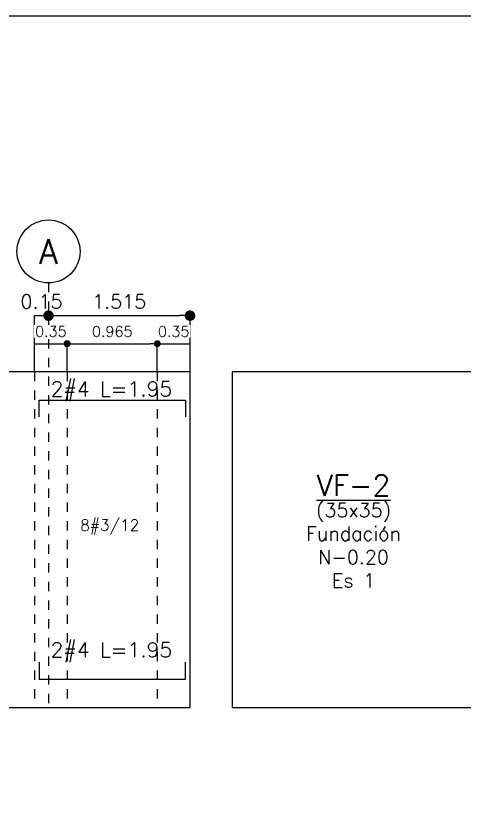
# Model space of a CAD drawing. Header units: millimetres. Extents: x 0 to 212, y -9 to 41.
# Drawn here: x 37.26 to 42.06, y 27.97 to 36.52 of the extents above; entities that cross this region are included whole.
import ezdxf
from ezdxf.enums import TextEntityAlignment as Align

# ---------------------------------------------------------------- set-up
doc = ezdxf.new("R2010")
doc.units = ezdxf.units.MM
doc.header["$LTSCALE"] = 0.01
doc.header["$PDMODE"] = 3
doc.linetypes.add('DASHDOT', pattern=[1, 0.5, -0.25, 0, -0.25])
doc.linetypes.add('DASHED2', pattern=[0.375, 0.25, -0.125])
for name, color, linetype in [('FC_BORDE VIGA', 4, 'Continuous'), ('FC_CIRCULO DE EJES', 3, 'Continuous'), ('FC_COTAS', 1, 'Continuous'), ('FC_COTAS EJES', 1, 'Continuous'), ('FC_EJES', 1, 'DASHDOT'), ('FC_PROYECCION', 6, 'DASHED2'), ('FC_R-175', 5, 'Continuous'), ('FC_R-60', 11, 'Continuous'), ('FC_R-80', 11, 'Continuous'), ('FC_REFUERZO', 5, 'Continuous')]:
    doc.layers.add(name, color=color, linetype=linetype)
doc.layers.add('FC_CAJON VIGAS', color=230, linetype='Continuous', plot=False)
doc.styles.add('FC_TEXT', font='romans.shx', dxfattribs={"height": 0.002})
doc.styles.add('FC_TEXT1', font='romans.shx')
doc.styles.get("Standard").update_dxf_attribs({"font": 'romans.shx'})
doc.dimstyles.new('FC_COTAS', dxfattribs={"dimtxt": 0.0015, "dimasz": 0.001, "dimexe": 0, "dimexo": 0, "dimgap": 0.001, "dimtad": 1, "dimtih": 1, "dimtoh": 1, "dimzin": 0, "dimdsep": 46, "dimtxsty": 'FC_TEXT1', "dimblk": 'DOT', "dimcen": 0.09, "dimclrd": 256, "dimclre": 256, "dimclrt": 256, "dimadec": 0, "dimazin": 0, "dimtfac": 1, "dimtix": 1, "dimtmove": 2, "dimatfit": 3, "dimfxl": 1.002, "dimtolj": 1, "dimtzin": 0, "dimlwd": -1, "dimarcsym": 0})
doc.dimstyles.new('FC_COTAS EJES', dxfattribs={"dimtxt": 0.002, "dimasz": 0.0015, "dimexe": 0, "dimexo": 0, "dimgap": 0.001, "dimtad": 1, "dimtih": 1, "dimtoh": 1, "dimzin": 0, "dimdsep": 46, "dimtxsty": 'FC_TEXT1', "dimblk": 'DOT', "dimcen": 0.09, "dimclrd": 256, "dimclre": 256, "dimclrt": 256, "dimadec": 0, "dimazin": 0, "dimtfac": 1, "dimtix": 1, "dimtmove": 2, "dimatfit": 3, "dimfxl": 1.002, "dimtolj": 1, "dimtzin": 0, "dimlwd": -1, "dimarcsym": 0})

# ---------------------------------------------------------------- blocks, each defined once
blk = doc.blocks.new('FC_B_Eje')
at = {"layer": 'FC_CIRCULO DE EJES', "ltscale": 1.5}
blk.add_circle((0, 0), 0.0045, dxfattribs=at)
at = {"ltscale": 1.5, "style": 'FC_TEXT1'}
blk.add_attdef('EJE', text='', height=0.0035, dxfattribs=at).set_placement((0, 0), align=Align.MIDDLE_CENTER)
blk = doc.blocks.new('_Dot')
at = {"color": 0, "linetype": 'ByBlock', "lineweight": -2}
blk.add_line((-0.5, 0), (-1, 0), dxfattribs=at)
at = {"color": 0, "linetype": 'ByBlock', "const_width": 0.5}
blk.add_lwpolyline([(-0.25, 0, 1), (0.25, 0, 1)], format="xyb", close=True, dxfattribs=at)
blk = doc.blocks.new('*D109')
at = {"layer": 'Defpoints', "color": 0, "ltscale": 0.6, "transparency": 16777216}
for p in [(37.6115, 33.3131), (39.1265, 33.3131), (39.1265, 32.7131)]:
    blk.add_point(p, dxfattribs=at)
at = {"layer": 'FC_COTAS EJES', "ltscale": 0.6, "transparency": 16777216}
blk.add_line((37.724, 33.3131), (39.014, 33.3131), dxfattribs=at)
at = {"layer": 'FC_COTAS EJES', "lineweight": -2, "ltscale": 0.6, "transparency": 16777216}
blk.add_line((39.1265, 32.7131), (39.1265, 33.3131), dxfattribs=at)
at = {"layer": 'FC_COTAS EJES', "ltscale": 0.6, "transparency": 16777216, "xscale": 0.1125, "yscale": 0.1125, "zscale": 0.1125, "rotation": 180}
blk.add_blockref('_Dot', (37.6115, 33.3131), dxfattribs=at)
at = {"layer": 'FC_COTAS EJES', "ltscale": 0.6, "transparency": 16777216, "xscale": 0.1125, "yscale": 0.1125, "zscale": 0.1125}
blk.add_blockref('_Dot', (39.1265, 33.3131), dxfattribs=at)
at = {"layer": 'FC_COTAS EJES', "ltscale": 0.6, "transparency": 16777216, "insert": (38.369, 33.4631), "char_height": 0.15, "attachment_point": 5, "style": 'FC_TEXT1'}
blk.add_mtext('\\A1;1.515', dxfattribs=at)
blk = doc.blocks.new('*D110')
at = {"layer": 'Defpoints', "color": 0, "ltscale": 0.6, "transparency": 16777216}
for p in [(38.7765, 33.0131), (37.8115, 32.7131), (38.7765, 32.7131)]:
    blk.add_point(p, dxfattribs=at)
at = {"layer": 'FC_COTAS', "lineweight": -2, "ltscale": 0.6, "transparency": 16777216}
for p, q in [((37.8115, 32.7131), (37.8115, 33.0131)), ((38.7765, 32.7131), (38.7765, 33.0131))]:
    blk.add_line(p, q, dxfattribs=at)
at = {"layer": 'FC_COTAS', "ltscale": 0.6, "transparency": 16777216}
blk.add_line((37.8865, 33.0131), (38.7015, 33.0131), dxfattribs=at)
at = {"layer": 'FC_COTAS', "ltscale": 0.6, "transparency": 16777216, "xscale": 0.075, "yscale": 0.075, "zscale": 0.075, "rotation": 180}
blk.add_blockref('_Dot', (37.8115, 33.0131), dxfattribs=at)
at = {"layer": 'FC_COTAS', "ltscale": 0.6, "transparency": 16777216, "xscale": 0.075, "yscale": 0.075, "zscale": 0.075}
blk.add_blockref('_Dot', (38.7765, 33.0131), dxfattribs=at)
at = {"layer": 'FC_COTAS', "ltscale": 0.6, "transparency": 16777216, "insert": (38.294, 33.1443), "char_height": 0.1125, "attachment_point": 5, "style": 'FC_TEXT1', "bg_fill": 3, "box_fill_scale": 1.1, "bg_fill_color": 256, "bg_fill_true_color": 13158600, "bg_fill_transparency": 0}
blk.add_mtext('\\A1;0.965', dxfattribs=at)
blk = doc.blocks.new('*D111')
at = {"layer": 'Defpoints', "color": 0, "ltscale": 0.6, "transparency": 16777216}
for p in [(39.1265, 33.0131), (38.7765, 32.7131), (39.1265, 32.7131)]:
    blk.add_point(p, dxfattribs=at)
at = {"layer": 'FC_COTAS', "lineweight": -2, "ltscale": 0.6, "transparency": 16777216}
for p, q in [((38.7765, 32.7131), (38.7765, 33.0131)), ((39.1265, 32.7131), (39.1265, 33.0131))]:
    blk.add_line(p, q, dxfattribs=at)
at = {"layer": 'FC_COTAS', "ltscale": 0.6, "transparency": 16777216}
blk.add_line((38.7765, 33.0131), (39.1265, 33.0131), dxfattribs=at)
at = {"layer": 'FC_COTAS', "ltscale": 0.6, "transparency": 16777216, "insert": (38.9515, 33.1443), "char_height": 0.1125, "attachment_point": 5, "style": 'FC_TEXT1', "bg_fill": 3, "box_fill_scale": 1.1, "bg_fill_color": 256, "bg_fill_true_color": 13158600, "bg_fill_transparency": 0}
blk.add_mtext('\\A1;0.35', dxfattribs=at)
blk = doc.blocks.new('*D112')
at = {"layer": 'Defpoints', "color": 0, "ltscale": 0.6, "transparency": 16777216}
for p in [(37.6115, 33.3131), (37.6115, 33.3131), (37.4615, 32.7131)]:
    blk.add_point(p, dxfattribs=at)
at = {"layer": 'FC_COTAS EJES', "lineweight": -2, "ltscale": 0.6, "transparency": 16777216}
blk.add_line((37.4615, 32.7131), (37.4615, 33.3131), dxfattribs=at)
at = {"layer": 'FC_COTAS EJES', "ltscale": 0.6, "transparency": 16777216}
blk.add_line((37.4615, 33.3131), (37.6115, 33.3131), dxfattribs=at)
at = {"layer": 'FC_COTAS EJES', "ltscale": 0.6, "transparency": 16777216, "insert": (37.5365, 33.4631), "char_height": 0.15, "attachment_point": 5, "style": 'FC_TEXT1'}
blk.add_mtext('\\A1;0.15', dxfattribs=at)
blk = doc.blocks.new('*D113')
at = {"layer": 'Defpoints', "color": 0, "ltscale": 0.6, "transparency": 16777216}
for p in [(37.8115, 33.0131), (37.4615, 32.7131), (37.8115, 32.7131)]:
    blk.add_point(p, dxfattribs=at)
at = {"layer": 'FC_COTAS', "lineweight": -2, "ltscale": 0.6, "transparency": 16777216}
for p, q in [((37.4615, 32.7131), (37.4615, 33.0131)), ((37.8115, 32.7131), (37.8115, 33.0131))]:
    blk.add_line(p, q, dxfattribs=at)
at = {"layer": 'FC_COTAS', "ltscale": 0.6, "transparency": 16777216}
blk.add_line((37.4615, 33.0131), (37.8115, 33.0131), dxfattribs=at)
at = {"layer": 'FC_COTAS', "ltscale": 0.6, "transparency": 16777216, "insert": (37.6365, 33.1443), "char_height": 0.1125, "attachment_point": 5, "style": 'FC_TEXT1', "bg_fill": 3, "box_fill_scale": 1.1, "bg_fill_color": 256, "bg_fill_true_color": 13158600, "bg_fill_transparency": 0}
blk.add_mtext('\\A1;0.35', dxfattribs=at)

msp = doc.modelspace()

# ---------------------------------------------------------------- linework, layer by layer
at = {"layer": 'FC_BORDE VIGA'}
for points in [[(34.8115, 29.1171), (39.1265, 29.1171), (39.1265, 32.7131), (34.8115, 32.7131)], [(34.8115, 29.1171), (39.1265, 29.1171), (39.1265, 32.7131), (34.8115, 32.7131)], [(39.5765, 29.1171), (49.5765, 29.1171), (49.5765, 32.7131), (39.5765, 32.7131)]]:
    msp.add_lwpolyline(points, close=True, dxfattribs=at)
at = {"layer": 'FC_CAJON VIGAS', "ltscale": 0.6}
msp.add_lwpolyline([(23.5647, 36.5222), (79.7744, 36.5222), (79.7744, 14.1729), (23.5647, 14.1729)], close=True, dxfattribs=at)
at = {"layer": 'FC_EJES', "ltscale": 0.6}
msp.add_lwpolyline([(37.6115, 33.6631), (37.6115, 29.1171)], dxfattribs=at)
at = {"layer": 'FC_PROYECCION', "ltscale": 0.6}
for points in [[(37.4615, 32.7131), (37.4615, 29.1171)], [(37.8115, 32.7131), (37.8115, 29.1171)], [(38.7765, 32.7131), (38.7765, 29.1171)]]:
    msp.add_lwpolyline(points, dxfattribs=at)
at = {"layer": 'FC_REFUERZO'}
for points in [[(37.5115, 32.2291), (37.5115, 32.4091), (39.0765, 32.4091), (39.0765, 32.2291)], [(37.5115, 29.6011), (37.5115, 29.4211), (39.0765, 29.4211), (39.0765, 29.6011)]]:
    msp.add_lwpolyline(points, dxfattribs=at)

# ---------------------------------------------------------------- block references
at = {"layer": 'FC_R-175'}
ref = msp.add_blockref('FC_B_Eje', (37.6115, 34.0006), dxfattribs=dict(at, xscale=75, yscale=75, zscale=75))
ref.add_attrib('EJE', 'A', dxfattribs={"layer": '0', "color": 0, "ltscale": 1.5, "height": 0.2625, "style": 'FC_TEXT1'}).set_placement((37.6115, 34.0006), align=Align.MIDDLE_CENTER)

# ---------------------------------------------------------------- texts
at = {"layer": 'FC_R-175', "insert": (40.8765, 31.4964), "char_height": 0.225, "width": 1.05225, "attachment_point": 5, "style": 'FC_TEXT'}
msp.add_mtext('{\\LVF-2}', dxfattribs=at)
at = {"layer": 'FC_R-60'}
msp.add_text('8#3/12', height=0.12, dxfattribs=at).set_placement((38.2677, 31.0093), align=Align.CENTER)
at = {"layer": 'FC_R-80'}
for p in [(38.2846, 32.449), (38.2846, 29.6548)]:
    msp.add_text('2#4 L=1.95', height=0.16, dxfattribs=at).set_placement(p, align=Align.CENTER)
at = {"layer": 'FC_R-80', "insert": (40.8765, 30.8535), "char_height": 0.15, "width": 0.865786, "attachment_point": 5, "style": 'FC_TEXT'}
msp.add_mtext('(35x35)\\PFundación\\PN-0.20\\PEs 1', dxfattribs=at)

# ---------------------------------------------------------------- dimensions: what is measured, and where the dimension line sits
at = {"layer": 'FC_COTAS EJES', "ltscale": 0.6}
dim = msp.add_linear_dim(base=(39.1265, 33.3131), p1=(37.6115, 33.3131), p2=(39.1265, 32.7131), dimstyle='FC_COTAS EJES', override={"dimscale": 0, "dimdec": 3, "dimtix": 1, "dimtofl": 1, "dimtmove": 2, "dimatfit": 3}, dxfattribs=at)
dim.commit()
dim.dimension.update_dxf_attribs({"geometry": '*D109', "text_midpoint": (38.369, 33.4631)})

# ---------------------------------------------------------------- next in the draw order: dimensions: what is measured, and where the dimension line sits
at = {"layer": 'FC_COTAS', "ltscale": 0.6}
dim = msp.add_linear_dim(base=(38.7765, 33.0131), p1=(37.8115, 32.7131), p2=(38.7765, 32.7131), dimstyle='FC_COTAS', override={"dimscale": 0, "dimdec": 3, "dimtix": 1, "dimtofl": 1, "dimtmove": 2, "dimatfit": 3, "dimtfill": 1}, dxfattribs=at)
dim.commit()
dim.dimension.update_dxf_attribs({"geometry": '*D110', "text_midpoint": (38.294, 33.1443)})

# ---------------------------------------------------------------- next in the draw order: dimensions: what is measured, and where the dimension line sits
dim = msp.add_linear_dim(base=(39.1265, 33.0131), p1=(38.7765, 32.7131), p2=(39.1265, 32.7131), dimstyle='FC_COTAS', override={"dimscale": 0, "dimtix": 1, "dimtofl": 1, "dimtmove": 2, "dimatfit": 3, "dimtfill": 1}, dxfattribs=at)
dim.commit()
dim.dimension.update_dxf_attribs({"geometry": '*D111', "text_midpoint": (38.9515, 33.1443)})
at = {"layer": 'FC_COTAS EJES', "ltscale": 0.6}
dim = msp.add_linear_dim(base=(37.6115, 33.3131), p1=(37.4615, 32.7131), p2=(37.6115, 33.3131), dimstyle='FC_COTAS EJES', override={"dimscale": 0, "dimtix": 1, "dimtofl": 1, "dimtmove": 2, "dimatfit": 3}, dxfattribs=at)
dim.commit()
dim.dimension.update_dxf_attribs({"geometry": '*D112', "text_midpoint": (37.5365, 33.4631)})

# ---------------------------------------------------------------- next in the draw order: dimensions: what is measured, and where the dimension line sits
at = {"layer": 'FC_COTAS', "ltscale": 0.6}
dim = msp.add_linear_dim(base=(37.8115, 33.0131), p1=(37.4615, 32.7131), p2=(37.8115, 32.7131), dimstyle='FC_COTAS', override={"dimscale": 0, "dimtix": 1, "dimtofl": 1, "dimtmove": 2, "dimatfit": 3, "dimtfill": 1}, dxfattribs=at)
dim.commit()
dim.dimension.update_dxf_attribs({"geometry": '*D113', "text_midpoint": (37.6365, 33.1443)})

doc.saveas('drawing.dxf')
